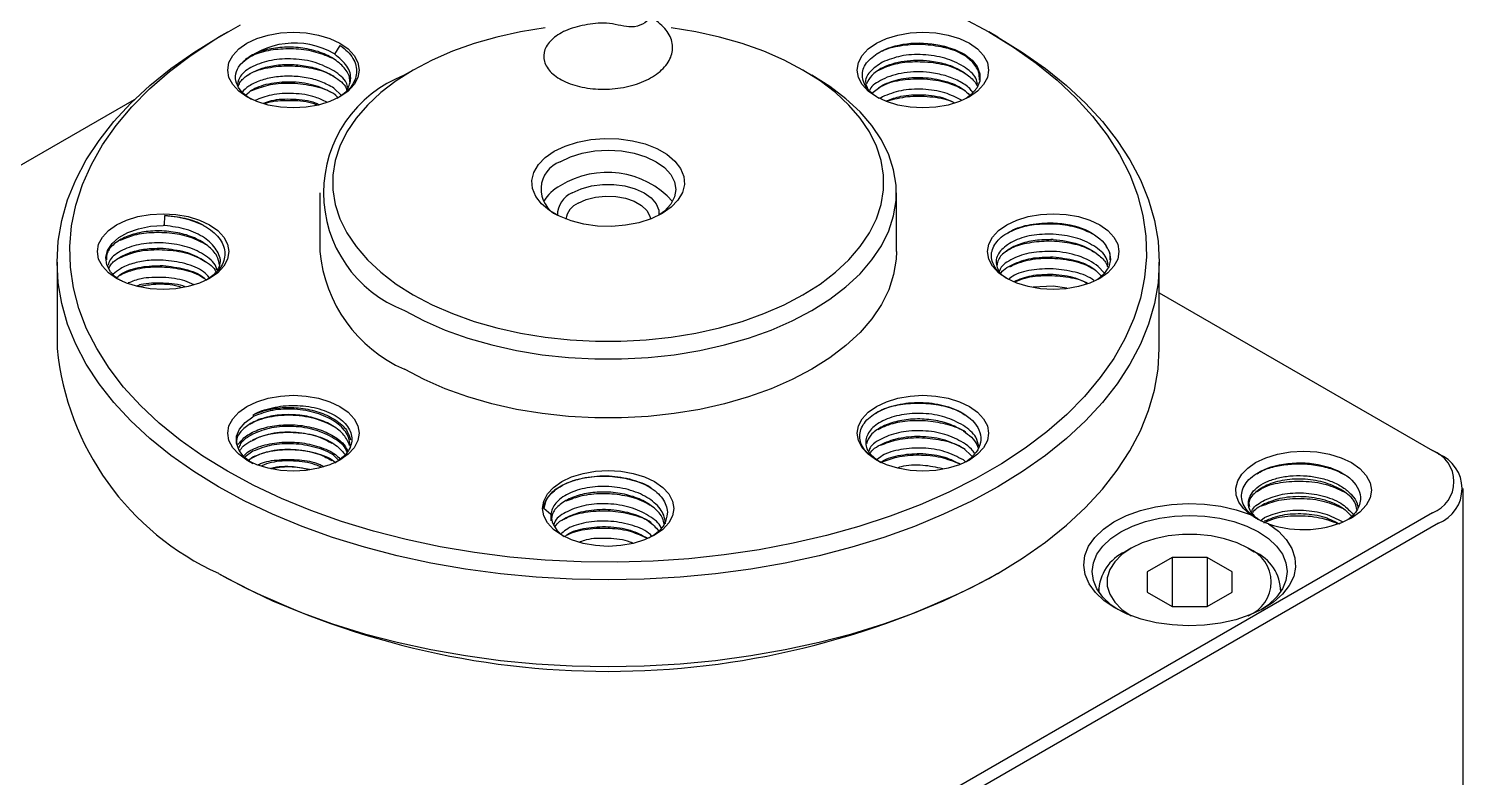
# Model space of a CAD drawing. Header units: inches. Extents: x -25 to 752, y -5 to 292.
# Drawn here: x 320.32 to 354.16, y 232.42 to 250.09 of the extents above; entities that cross this region are included whole.
import ezdxf

# ---------------------------------------------------------------- set-up
doc = ezdxf.new("R2010")
doc.units = ezdxf.units.IN
doc.header["$MEASUREMENT"] = 0

msp = doc.modelspace()

# ---------------------------------------------------------------- linework, layer by layer
at = {"color": 7, "linetype": 'Continuous', "lineweight": 25}
for p, q in [((325.007, 250.007), (324.795, 249.884)), ((343.181, 249.885), (342.969, 250.008)), ((327.545, 249.482), (327.669, 249.688)), ((329.392, 249.109), (329.18, 248.987)), ((338.585, 249.11), (338.797, 248.987)), ((340.21, 248.563), (340.459, 248.756)), ((287.956, 228.29), (322.815, 248.414)), ((327.699, 248.511), (327.519, 248.682)), ((327.519, 248.552), (327.619, 248.457)), ((340.459, 248.478), (340.402, 248.434)), ((327.189, 246.211), (327.189, 244.823)), ((340.789, 244.823), (340.789, 246.211)), ((323.526, 245.439), (323.531, 245.676)), ((320.989, 244.578), (320.989, 242.537)), ((345.689, 244.322), (345.549, 244.474)), ((346.989, 242.537), (346.989, 244.578)), ((344.489, 244.012), (344.013, 243.981)), ((344.809, 243.96), (344.489, 244.012)), ((346.989, 243.849), (353.435, 240.128)), ((325.637, 240.94), (325.617, 240.975)), ((325.552, 240.764), (325.551, 240.763)), ((325.61, 240.11), (325.425, 239.983)), ((325.494, 239.89), (325.61, 239.98)), ((342.368, 240.184), (342.566, 239.996)), ((353.576, 240.047), (353.435, 240.128)), ((325.468, 239.905), (325.61, 239.823)), ((340.325, 239.901), (340.31, 239.91)), ((342.415, 239.861), (342.368, 239.906)), ((335.009, 239.239), (334.939, 239.28)), ((354.162, 232.045), (354.162, 239.23)), ((353.435, 238.659), (311.715, 214.575)), ((332.64, 238.62), (332.47, 238.762)), ((332.639, 238.598), (332.639, 238.47)), ((353.576, 238.414), (311.857, 214.33)), ((349.385, 238.48), (349.475, 238.55)), ((346.328, 237.822), (346.186, 237.74)), ((347.293, 237.603), (346.707, 237.265)), ((348.121, 237.603), (347.293, 237.603)), ((347.293, 237.603), (347.293, 236.449)), ((348.707, 237.265), (348.121, 237.603)), ((348.121, 237.603), (348.121, 236.449)), ((349.086, 237.822), (349.227, 237.74)), ((346.707, 237.265), (346.707, 236.787)), ((348.707, 236.787), (348.707, 237.265)), ((324.797, 237.23), (325.009, 237.108)), ((342.971, 237.109), (343.183, 237.231)), ((345.557, 236.863), (345.557, 236.799)), ((346.707, 236.787), (347.293, 236.449)), ((348.121, 236.449), (348.707, 236.787)), ((349.857, 236.799), (349.857, 236.863)), ((347.293, 236.449), (348.121, 236.449))]:
    msp.add_line(p, q, dxfattribs=at)
at = {"color": 7, "linetype": 'Continuous', "lineweight": 25, "flags": 128}
for points in [[(325.009, 239.639), (324.429, 239.997), (323.892, 240.376), (323.4, 240.776), (322.955, 241.193), (322.56, 241.627), (322.216, 242.074), (321.924, 242.534), (321.686, 243.005), (321.503, 243.483), (321.376, 243.968), (321.305, 244.456), (321.291, 244.946), (321.333, 245.435), (321.432, 245.922), (321.588, 246.404), (321.798, 246.878), (322.063, 247.344), (322.381, 247.798), (322.751, 248.239), (323.172, 248.664), (323.64, 249.073), (324.155, 249.463), (324.714, 249.831), (325.314, 250.178)], [(332.501, 250.109), (331.923, 250.014), (331.364, 249.889), (330.826, 249.735), (330.316, 249.552), (329.837, 249.343), (329.393, 249.11), (328.988, 248.854), (328.627, 248.577), (328.311, 248.282), (328.043, 247.972), (327.826, 247.649), (327.662, 247.316), (327.551, 246.975), (327.496, 246.63), (327.496, 246.283), (327.551, 245.938), (327.662, 245.597), (327.826, 245.264), (328.043, 244.941), (328.311, 244.63), (328.627, 244.336), (328.988, 244.059), (329.393, 243.803)], [(338.585, 249.11), (338.142, 249.343), (337.662, 249.552), (337.152, 249.735), (336.615, 249.889), (336.055, 250.014), (335.477, 250.109)], [(342.349, 250.342), (342.969, 250.008)], [(324.797, 239.272), (324.215, 239.63), (323.676, 240.01), (323.18, 240.409), (322.731, 240.826), (322.33, 241.259), (321.979, 241.706), (321.679, 242.166), (321.432, 242.636), (321.239, 243.114), (321.1, 243.599), (321.017, 244.088), (320.989, 244.578), (321.017, 245.069), (321.1, 245.558), (321.239, 246.042), (321.432, 246.521), (321.679, 246.991), (321.979, 247.45), (322.33, 247.898), (322.731, 248.331), (323.18, 248.748), (323.676, 249.147), (324.215, 249.527), (324.795, 249.884)], [(343.181, 249.885), (343.763, 249.527), (344.303, 249.147), (344.798, 248.748), (345.247, 248.331), (345.648, 247.898), (346, 247.45), (346.299, 246.991), (346.546, 246.521), (346.739, 246.042), (346.878, 245.558), (346.961, 245.069), (346.989, 244.578), (346.961, 244.088), (346.878, 243.599), (346.739, 243.114), (346.546, 242.636), (346.299, 242.166), (346, 241.706), (345.648, 241.259), (345.247, 240.826), (344.798, 240.409), (344.303, 240.01), (343.763, 239.63), (343.181, 239.272), (342.561, 238.936), (341.903, 238.624), (341.212, 238.338), (340.489, 238.079), (339.739, 237.848), (338.964, 237.645), (338.168, 237.472), (337.354, 237.329), (336.525, 237.218), (335.686, 237.138), (334.839, 237.09), (333.989, 237.074), (333.139, 237.09), (332.292, 237.138), (331.453, 237.218), (330.624, 237.329), (329.81, 237.472), (329.014, 237.645), (328.239, 237.848), (327.489, 238.079), (326.767, 238.338), (326.075, 238.624), (325.418, 238.936), (324.797, 239.272)], [(342.969, 250.008), (343.549, 249.65), (344.086, 249.27), (344.578, 248.871), (345.023, 248.454), (345.418, 248.02), (345.763, 247.572), (346.054, 247.112), (346.292, 246.642), (346.475, 246.163), (346.602, 245.679), (346.673, 245.191), (346.687, 244.701), (346.645, 244.211), (346.546, 243.725), (346.391, 243.243), (346.18, 242.768), (345.915, 242.303), (345.597, 241.849), (345.227, 241.408), (344.807, 240.982), (344.338, 240.574), (343.823, 240.184), (343.264, 239.815), (342.664, 239.469), (342.025, 239.146), (341.351, 238.849), (340.643, 238.579), (339.906, 238.336), (339.142, 238.122), (338.355, 237.939), (337.549, 237.786), (336.726, 237.664), (335.892, 237.575), (335.049, 237.517), (334.201, 237.493), (333.353, 237.501), (332.507, 237.542), (331.668, 237.615), (330.839, 237.721), (330.024, 237.858), (329.227, 238.027), (328.451, 238.225), (327.7, 238.454), (326.978, 238.71), (326.286, 238.994), (325.629, 239.304), (325.009, 239.639)], [(325.468, 248.477), (325.276, 248.612), (325.132, 248.767), (325.044, 248.935), (325.014, 249.109), (325.044, 249.284), (325.132, 249.452), (325.276, 249.607), (325.468, 249.742), (325.703, 249.853), (325.971, 249.936), (326.262, 249.987), (326.564, 250.004), (326.867, 249.987), (327.158, 249.936), (327.426, 249.853), (327.66, 249.742)], [(340.318, 249.742), (340.553, 249.853), (340.821, 249.936), (341.111, 249.987), (341.414, 250.004), (341.716, 249.987), (342.007, 249.936), (342.275, 249.853), (342.51, 249.742), (342.702, 249.607), (342.846, 249.452), (342.934, 249.284), (342.964, 249.109), (342.934, 248.935), (342.846, 248.767), (342.702, 248.612), (342.51, 248.477)], [(327.66, 249.742), (327.853, 249.607), (327.996, 249.452), (328.085, 249.284), (328.114, 249.109), (328.085, 248.935), (327.996, 248.767), (327.853, 248.612), (327.66, 248.477), (327.426, 248.365), (327.158, 248.283), (326.867, 248.232), (326.564, 248.215), (326.262, 248.232), (325.971, 248.283), (325.703, 248.365), (325.468, 248.477)], [(342.51, 248.477), (342.275, 248.365), (342.007, 248.283), (341.716, 248.232), (341.414, 248.215), (341.111, 248.232), (340.821, 248.283), (340.553, 248.365), (340.318, 248.477), (340.125, 248.612), (339.982, 248.767), (339.893, 248.935), (339.864, 249.109), (339.893, 249.284), (339.982, 249.452), (340.125, 249.607), (340.318, 249.742)], [(341.906, 249.672), (342.169, 249.592), (342.395, 249.481), (342.574, 249.345), (342.697, 249.189), (342.758, 249.021), (342.753, 248.849), (342.684, 248.683), (342.554, 248.529), (342.434, 248.436)], [(329.393, 243.803), (329.837, 243.57), (330.316, 243.361), (330.826, 243.178), (331.364, 243.024), (331.923, 242.899), (332.501, 242.804), (333.091, 242.74), (333.689, 242.708), (334.289, 242.708), (334.887, 242.74), (335.477, 242.804), (336.055, 242.899), (336.615, 243.024), (337.152, 243.178), (337.662, 243.361), (338.142, 243.57), (338.585, 243.803), (338.99, 244.059), (339.352, 244.336), (339.668, 244.63), (339.935, 244.941), (340.152, 245.264), (340.316, 245.597), (340.427, 245.938), (340.482, 246.283), (340.482, 246.63), (340.427, 246.975), (340.316, 247.316), (340.152, 247.649), (339.935, 247.972), (339.668, 248.282), (339.352, 248.577), (338.99, 248.854), (338.585, 249.11)], [(329.181, 243.436), (329.645, 243.191), (330.146, 242.973), (330.68, 242.782), (331.242, 242.62), (331.828, 242.489), (332.432, 242.39), (333.05, 242.324), (333.675, 242.29), (334.303, 242.29), (334.929, 242.324), (335.546, 242.39), (336.15, 242.489), (336.736, 242.62), (337.298, 242.782), (337.832, 242.973), (338.333, 243.191), (338.797, 243.436), (339.221, 243.704), (339.599, 243.993), (339.93, 244.301), (340.21, 244.626), (340.437, 244.964), (340.608, 245.313), (340.724, 245.669), (340.782, 246.03), (340.782, 246.393), (340.724, 246.754), (340.608, 247.11), (340.437, 247.459), (340.21, 247.797), (339.93, 248.122), (339.599, 248.43), (339.221, 248.719), (338.797, 248.987)], [(332.716, 247.191), (332.972, 247.314), (333.262, 247.407), (333.577, 247.468), (333.906, 247.494), (334.238, 247.486), (334.561, 247.442), (334.865, 247.364), (335.139, 247.256), (335.374, 247.12), (335.562, 246.962), (335.696, 246.787), (335.772, 246.6), (335.787, 246.408), (335.741, 246.218), (335.636, 246.037), (335.474, 245.869), (335.262, 245.722)], [(335.262, 245.722), (335.006, 245.599), (334.716, 245.506), (334.401, 245.445), (334.072, 245.418), (333.74, 245.427), (333.417, 245.471), (333.113, 245.549), (332.839, 245.657), (332.604, 245.793), (332.417, 245.951), (332.282, 246.126), (332.206, 246.313), (332.191, 246.504), (332.237, 246.694), (332.342, 246.876), (332.504, 247.044), (332.716, 247.191)], [(332.858, 246.946), (333.1, 247.061), (333.377, 247.146), (333.677, 247.199), (333.989, 247.217), (334.301, 247.199), (334.601, 247.146), (334.878, 247.061), (335.12, 246.946), (335.319, 246.806), (335.467, 246.647), (335.558, 246.473), (335.589, 246.293), (335.558, 246.113), (335.467, 245.94), (335.319, 245.78), (335.187, 245.681)], [(333.141, 246.211), (333.351, 246.308), (333.593, 246.375), (333.855, 246.41), (334.123, 246.41), (334.385, 246.375), (334.628, 246.308), (334.838, 246.211), (335.005, 246.09), (335.122, 245.95), (335.182, 245.799), (335.187, 245.681)], [(333.282, 245.966), (333.472, 246.052), (333.692, 246.109), (333.929, 246.134), (334.169, 246.126), (334.4, 246.085), (334.606, 246.013), (334.776, 245.914), (334.901, 245.795), (334.973, 245.662), (334.987, 245.592)], [(323.489, 243.929), (323.187, 243.946), (322.896, 243.997), (322.628, 244.079), (322.393, 244.191), (322.2, 244.326), (322.057, 244.481), (321.969, 244.649), (321.939, 244.823), (321.969, 244.998), (322.057, 245.166), (322.2, 245.32), (322.393, 245.456), (322.628, 245.567), (322.896, 245.65), (323.187, 245.701), (323.489, 245.718)], [(323.489, 245.718), (323.791, 245.701), (324.082, 245.65), (324.35, 245.567), (324.585, 245.456), (324.778, 245.32), (324.921, 245.166), (325.009, 244.998), (325.039, 244.823), (325.009, 244.649), (324.921, 244.481), (324.778, 244.326), (324.585, 244.191), (324.35, 244.079), (324.082, 243.997), (323.791, 243.946), (323.489, 243.929)], [(344.489, 243.929), (344.187, 243.946), (343.896, 243.997), (343.628, 244.079), (343.393, 244.191), (343.2, 244.326), (343.057, 244.481), (342.969, 244.649), (342.939, 244.823), (342.969, 244.998), (343.057, 245.166), (343.2, 245.32), (343.393, 245.456), (343.628, 245.567), (343.896, 245.65), (344.187, 245.701), (344.489, 245.718)], [(344.489, 245.718), (344.791, 245.701), (345.082, 245.65), (345.35, 245.567), (345.585, 245.456), (345.778, 245.32), (345.921, 245.166), (346.009, 244.998), (346.039, 244.823), (346.009, 244.649), (345.921, 244.481), (345.778, 244.326), (345.585, 244.191), (345.35, 244.079), (345.082, 243.997), (344.791, 243.946), (344.489, 243.929)], [(322.252, 244.348), (322.164, 244.511), (322.14, 244.682), (322.181, 244.852), (322.285, 245.012), (322.447, 245.156), (322.66, 245.275), (322.913, 245.365), (323.194, 245.421), (323.489, 245.439)], [(340.789, 244.823), (340.782, 244.642), (340.724, 244.281), (340.608, 243.925), (340.437, 243.576), (340.21, 243.238), (339.93, 242.913), (339.599, 242.605), (339.221, 242.315), (338.797, 242.048), (338.333, 241.803), (337.832, 241.585), (337.298, 241.394), (336.736, 241.232), (336.15, 241.101), (335.546, 241.002), (334.929, 240.935), (334.303, 240.902), (333.675, 240.902), (333.05, 240.935), (332.432, 241.002), (331.828, 241.101), (331.242, 241.232), (330.68, 241.394), (330.146, 241.585), (329.645, 241.803), (329.181, 242.048)], [(345.726, 244.972), (345.814, 244.809), (345.839, 244.638), (345.798, 244.468), (345.693, 244.308), (345.531, 244.164), (345.51, 244.15)], [(324.797, 237.23), (325.418, 236.895), (326.075, 236.583), (326.767, 236.297), (327.489, 236.038), (328.239, 235.806), (329.014, 235.604), (329.81, 235.431), (330.624, 235.288), (331.453, 235.176), (332.292, 235.096), (333.139, 235.048), (333.989, 235.032), (334.839, 235.048), (335.686, 235.096), (336.525, 235.176), (337.354, 235.288), (338.168, 235.431), (338.964, 235.604), (339.739, 235.806), (340.489, 236.038), (341.212, 236.297), (341.903, 236.583), (342.561, 236.895), (343.181, 237.23), (343.763, 237.589), (344.303, 237.968), (344.798, 238.368), (345.247, 238.785), (345.648, 239.218), (346, 239.665), (346.299, 240.125), (346.546, 240.595), (346.739, 241.073), (346.878, 241.557), (346.961, 242.046), (346.989, 242.537)], [(325.468, 241.17), (325.703, 241.281), (325.971, 241.364), (326.262, 241.415), (326.564, 241.432), (326.867, 241.415), (327.158, 241.364), (327.426, 241.281), (327.66, 241.17), (327.853, 241.034), (327.996, 240.88), (328.085, 240.712), (328.114, 240.537), (328.085, 240.363), (327.996, 240.195), (327.853, 240.04), (327.66, 239.904)], [(340.318, 239.904), (340.125, 240.04), (339.982, 240.195), (339.893, 240.363), (339.864, 240.537), (339.893, 240.712), (339.982, 240.88), (340.125, 241.034), (340.318, 241.17), (340.553, 241.281), (340.821, 241.364), (341.111, 241.415), (341.414, 241.432), (341.716, 241.415), (342.007, 241.364), (342.275, 241.281), (342.51, 241.17)], [(327.66, 239.904), (327.426, 239.793), (327.158, 239.71), (326.867, 239.66), (326.564, 239.642), (326.262, 239.66), (325.971, 239.71), (325.703, 239.793), (325.468, 239.904), (325.276, 240.04), (325.132, 240.195), (325.044, 240.363), (325.014, 240.537), (325.044, 240.712), (325.132, 240.88), (325.276, 241.034), (325.468, 241.17)], [(342.51, 241.17), (342.702, 241.034), (342.846, 240.88), (342.934, 240.712), (342.964, 240.537), (342.934, 240.363), (342.846, 240.195), (342.702, 240.04), (342.51, 239.904), (342.275, 239.793), (342.007, 239.71), (341.716, 239.66), (341.414, 239.642), (341.111, 239.66), (340.821, 239.71), (340.553, 239.793), (340.318, 239.904)], [(325.527, 239.875), (325.404, 239.975), (325.281, 240.131), (325.221, 240.299), (325.225, 240.471), (325.294, 240.637), (325.424, 240.791), (325.61, 240.925)], [(342.671, 240.09), (342.533, 239.938), (342.425, 239.857)], [(349.263, 239.843), (349.505, 239.958), (349.782, 240.043), (350.082, 240.095), (350.394, 240.113), (350.706, 240.095), (351.006, 240.043), (351.283, 239.958), (351.525, 239.843), (351.724, 239.703), (351.872, 239.543), (351.963, 239.37), (351.994, 239.19), (351.963, 239.009), (351.872, 238.836), (351.724, 238.676), (351.525, 238.536)], [(332.439, 238.762), (332.469, 238.936), (332.557, 239.104), (332.7, 239.259), (332.893, 239.395), (333.128, 239.506), (333.396, 239.588), (333.687, 239.639), (333.989, 239.657), (334.291, 239.639), (334.582, 239.588), (334.85, 239.506), (335.085, 239.395), (335.278, 239.259), (335.421, 239.104), (335.509, 238.936), (335.539, 238.762)], [(349.137, 238.618), (348.979, 238.758), (348.867, 238.913), (348.806, 239.077), (348.797, 239.244), (348.84, 239.41), (348.934, 239.568), (349.077, 239.714), (349.263, 239.843)], [(335.539, 238.762), (335.509, 238.587), (335.421, 238.419), (335.278, 238.265), (335.085, 238.129), (334.85, 238.018), (334.582, 237.935), (334.291, 237.884), (333.989, 237.867), (333.687, 237.884), (333.396, 237.935), (333.128, 238.018), (332.893, 238.129), (332.7, 238.265), (332.557, 238.419), (332.469, 238.587), (332.439, 238.762)], [(345.939, 236.414), (345.686, 236.585), (345.482, 236.776), (345.332, 236.984), (345.239, 237.203), (345.207, 237.427), (345.235, 237.651), (345.324, 237.87), (345.47, 238.079), (345.671, 238.272), (345.921, 238.444), (346.215, 238.592), (346.545, 238.712), (346.903, 238.801), (347.281, 238.856), (347.669, 238.877), (348.058, 238.863), (348.438, 238.814), (348.801, 238.732), (349.137, 238.618)], [(346.013, 236.373), (345.846, 236.49), (345.658, 236.668), (345.52, 236.861), (345.435, 237.063), (345.407, 237.271), (345.435, 237.479), (345.52, 237.681), (345.658, 237.874), (345.846, 238.051), (346.081, 238.21), (346.355, 238.345), (346.663, 238.454), (346.996, 238.534), (347.347, 238.582), (347.707, 238.599), (348.067, 238.582), (348.418, 238.534), (348.751, 238.454), (349.059, 238.345), (349.333, 238.21)], [(349.566, 238.399), (349.801, 238.223), (349.986, 238.027), (350.117, 237.818), (350.191, 237.599), (350.205, 237.377), (350.16, 237.156), (350.057, 236.941), (349.897, 236.738), (349.686, 236.552), (349.427, 236.387), (349.128, 236.247), (348.794, 236.135), (348.435, 236.054), (348.059, 236.005), (347.674, 235.991), (347.29, 236.011), (346.916, 236.065), (346.56, 236.152), (346.232, 236.269), (345.939, 236.414)], [(349.086, 237.822), (348.825, 237.948), (348.531, 238.046), (348.212, 238.113), (347.877, 238.147), (347.537, 238.147), (347.202, 238.113), (346.883, 238.046), (346.588, 237.948), (346.328, 237.822), (346.11, 237.672), (345.94, 237.502), (345.823, 237.317), (345.764, 237.124), (345.764, 236.928), (345.823, 236.735), (345.94, 236.55), (346.11, 236.38), (346.328, 236.23)], [(349.333, 238.21), (349.568, 238.051), (349.756, 237.874), (349.894, 237.681), (349.979, 237.479), (350.007, 237.271), (349.979, 237.063), (349.894, 236.861), (349.756, 236.668), (349.568, 236.49), (349.401, 236.373)]]:
    msp.add_lwpolyline(points, dxfattribs=at)
at = {"color": 7, "linetype": 'Continuous', "lineweight": 25}
for centre, radius, start, end in [((326.591, 247.888), 1.857, 60.0291, 133.7356), ((326.896, 248.418), 1.247, 58.6192, 60.0075), ((330.249, 246.211), 2.974, 111.0596, 248.9565), ((333.095, 246.299), 0.689, 110.1397, 243.8389), ((333.318, 245.495), 0.993, 117.6245, 148.9305), ((333.965, 244.607), 2.086, 42.1807, 122.0522), ((333.367, 245.682), 0.576, 113.1385, 180.1257), ((333.481, 245.511), 0.497, 113.64, 170.6485), ((323.489, 243.101), 2.338, 89.0872, 90), ((330.545, 245.128), 3.369, 185.1963, 246.1239), ((327.495, 243.186), 6.538, 185.6948, 245.6253), ((326.259, 239.8), 1.299, 118.6421, 119.9927), ((353.156, 239.394), 0.786, 290.7834, 69.2166), ((353.257, 239.23), 0.876, 291.3126, 68.6874), ((333.089, 238.598), 0.45, 177.262, 179.9996), ((333.298, 238.664), 0.662, 185.6719, 238.521), ((350.384, 240.77), 2.508, 250.9467, 297.0614), ((346.618, 236.774), 1.058, 114.07, 178.9124), ((348.776, 237.026), 0.854, 291.4479, 68.7036), ((348.83, 236.797), 1.024, 359.8581, 67.1724), ((333.989, 254.422), 19.505, 242.5867, 297.4187)]:
    msp.add_arc(centre, radius, start, end, dxfattribs=at)
for points, knots in [([(335.003, 250.344), (334.872, 250.234), (334.646, 250.044), (334.014, 250.246), (333.492, 250.194), (333.016, 250.076), (332.665, 249.862), (332.466, 249.596), (332.458, 249.308), (332.627, 249.036), (332.967, 248.817), (333.425, 248.676), (333.953, 248.64), (334.486, 248.708), (334.957, 248.881), (335.314, 249.136), (335.508, 249.448), (335.524, 249.782), (335.35, 250.099), (335.015, 250.365), (334.556, 250.549), (334.026, 250.634), (333.502, 250.606), (333.124, 250.525), (332.983, 250.436), (332.955, 250.418)], [0, 0, 0, 0, 0.060386, 0.104571, 0.148814, 0.193007, 0.237241, 0.281445, 0.325669, 0.369883, 0.414097, 0.458322, 0.502525, 0.546759, 0.590953, 0.635195, 0.67938, 0.723629, 0.767807, 0.81206, 0.856234, 0.90049, 0.944662, 0.988918, 1, 1, 1, 1]), ([(340.427, 249.554), (340.623, 249.654), (340.872, 249.72), (341.394, 249.762), (341.666, 249.737), (341.906, 249.672)], [0, 0, 0, 0, 0.5, 0.5, 1, 1, 1, 1]), ([(327.894, 248.823), (327.894, 248.862), (327.893, 248.991), (327.747, 249.199), (327.476, 249.415), (327.104, 249.571), (326.679, 249.653), (326.242, 249.654), (325.84, 249.577), (325.503, 249.433), (325.372, 249.298), (325.307, 249.23)], [0, 0, 0, 0, 0.051248, 0.169842, 0.288436, 0.40703, 0.525624, 0.644218, 0.762812, 0.881406, 1, 1, 1, 1]), ([(327.469, 249.392), (327.333, 249.447), (327.057, 249.56), (326.565, 249.621), (326.081, 249.597), (325.684, 249.505), (325.51, 249.401), (325.443, 249.361)], [0, 0, 0, 0, 0.212705, 0.430002, 0.647263, 0.864523, 1, 1, 1, 1]), ([(327.82, 248.611), (327.862, 248.699), (327.954, 248.894), (327.86, 249.213), (327.65, 249.392), (327.545, 249.482)], [0, 0, 0, 0, 0.295922, 0.647961, 1, 1, 1, 1]), ([(327.669, 249.688), (327.73, 249.642), (327.853, 249.549), (327.976, 249.387), (328.048, 249.217), (328.063, 249.042), (328.021, 248.87), (327.924, 248.706), (327.784, 248.559), (327.656, 248.479), (327.595, 248.44)], [0, 0, 0, 0, 0.128398, 0.256141, 0.38323, 0.509663, 0.635442, 0.760566, 0.885034, 1, 1, 1, 1]), ([(340.383, 248.44), (340.378, 248.443), (340.303, 248.479), (340.193, 248.57), (340.025, 248.754), (339.952, 249.014), (340.071, 249.322), (340.308, 249.477), (340.427, 249.554)], [0, 0, 0, 0, 0.00889, 0.135575, 0.261587, 0.510406, 0.756544, 1, 1, 1, 1]), ([(342.353, 249.469), (342.329, 249.484), (342.192, 249.573), (341.843, 249.665), (341.357, 249.729), (340.876, 249.687), (340.525, 249.605), (340.388, 249.519), (340.355, 249.499)], [0, 0, 0, 0, 0.045531, 0.266695, 0.487969, 0.709098, 0.930401, 1, 1, 1, 1]), ([(342.704, 248.778), (342.693, 248.824), (342.657, 248.98), (342.386, 249.206), (341.945, 249.407), (341.415, 249.491), (340.877, 249.461), (340.598, 249.35), (340.459, 249.295)], [0, 0, 0, 0, 0.077891, 0.262313, 0.446735, 0.631156, 0.815578, 1, 1, 1, 1]), ([(342.75, 248.868), (342.748, 248.935), (342.744, 249.092), (342.576, 249.323), (342.295, 249.538), (342.035, 249.627), (341.906, 249.672)], [0, 0, 0, 0, 0.197861, 0.465241, 0.73262, 1, 1, 1, 1]), ([(325.577, 248.414), (325.392, 248.521), (325.267, 248.658), (325.174, 248.947), (325.205, 249.098), (325.307, 249.23)], [0, 0, 0, 0, 0.5, 0.5, 1, 1, 1, 1]), ([(327.519, 249.091), (327.38, 249.163), (327.101, 249.308), (326.563, 249.389), (326.034, 249.355), (325.589, 249.207), (325.297, 248.996), (325.259, 248.835), (325.242, 248.767)], [0, 0, 0, 0, 0.174547, 0.349094, 0.523641, 0.698188, 0.872735, 1, 1, 1, 1]), ([(325.265, 248.729), (325.28, 248.766), (325.322, 248.868), (325.501, 249.012), (325.776, 249.145), (326.116, 249.228), (326.491, 249.252), (326.87, 249.214), (327.23, 249.12), (327.423, 249.013), (327.519, 248.96)], [0, 0, 0, 0, 0.074944, 0.207095, 0.339245, 0.471396, 0.603547, 0.735698, 0.867849, 1, 1, 1, 1]), ([(327.558, 248.926), (327.53, 248.946), (327.384, 249.049), (327.003, 249.158), (326.473, 249.221), (325.958, 249.167), (325.613, 249.076), (325.498, 248.992), (325.487, 248.984)], [0, 0, 0, 0, 0.054959, 0.284797, 0.514584, 0.744472, 0.974209, 1, 1, 1, 1]), ([(327.849, 248.694), (327.84, 248.734), (327.805, 248.884), (327.64, 249.004), (327.519, 249.091)], [0, 0, 0, 0, 0.268258, 1, 1, 1, 1]), ([(340.459, 249.295), (340.351, 249.224), (340.136, 249.082), (340.029, 248.846), (340.09, 248.714), (340.11, 248.672)], [0, 0, 0, 0, 0.4044933, 0.8089865, 1, 1, 1, 1]), ([(340.459, 249.164), (340.365, 249.107), (340.181, 248.996), (340.117, 248.85), (340.085, 248.78)], [0, 0, 0, 0, 0.514949, 1, 1, 1, 1]), ([(341.591, 249.287), (341.428, 249.296), (341.102, 249.314), (340.667, 249.24), (340.457, 249.14), (340.366, 249.097)], [0, 0, 0, 0, 0.363185, 0.725882, 1, 1, 1, 1]), ([(340.459, 249.164), (340.603, 249.237), (340.779, 249.291), (341.163, 249.349), (341.37, 249.352), (341.572, 249.329)], [0, 0, 0, 0, 0.5, 0.5, 1, 1, 1, 1]), ([(341.572, 249.329), (341.695, 249.308), (341.943, 249.267), (342.272, 249.133), (342.524, 248.954), (342.665, 248.814), (342.689, 248.737), (342.689, 248.736)], [0, 0, 0, 0, 0.2496978, 0.4993955, 0.7490933, 0.998791, 1, 1, 1, 1]), ([(342.414, 249.023), (342.313, 249.08), (342.077, 249.212), (341.768, 249.26), (341.591, 249.287)], [0, 0, 0, 0, 0.429811, 1, 1, 1, 1]), ([(327.519, 248.682), (327.423, 248.736), (327.23, 248.842), (326.87, 248.937), (326.491, 248.974), (326.115, 248.95), (325.778, 248.867), (325.509, 248.744), (325.401, 248.638), (325.353, 248.589)], [0, 0, 0, 0, 0.146478, 0.292955, 0.439433, 0.585911, 0.732389, 0.878866, 1, 1, 1, 1]), ([(325.44, 248.522), (325.491, 248.568), (325.632, 248.694), (326.04, 248.815), (326.561, 248.851), (327.102, 248.769), (327.38, 248.624), (327.519, 248.552)], [0, 0, 0, 0, 0.127055, 0.345292, 0.563528, 0.781764, 1, 1, 1, 1]), ([(327.562, 248.515), (327.531, 248.537), (327.383, 248.642), (326.995, 248.75), (326.471, 248.811), (325.953, 248.766), (325.683, 248.661), (325.555, 248.611)], [0, 0, 0, 0, 0.062928, 0.302128, 0.541736, 0.780912, 1, 1, 1, 1]), ([(327.519, 248.96), (327.644, 248.874), (327.788, 248.774), (327.823, 248.648), (327.828, 248.631)], [0, 0, 0, 0, 0.865575, 1, 1, 1, 1]), ([(340.459, 248.887), (340.334, 248.818), (340.191, 248.739), (340.157, 248.635), (340.153, 248.623)], [0, 0, 0, 0, 0.882432, 1, 1, 1, 1]), ([(342.417, 248.614), (342.313, 248.671), (342.073, 248.801), (341.585, 248.897), (341.055, 248.9), (340.62, 248.822), (340.431, 248.719), (340.364, 248.682)], [0, 0, 0, 0, 0.17796, 0.409715, 0.641026, 0.872772, 1, 1, 1, 1]), ([(341.572, 249.051), (341.37, 249.074), (341.163, 249.071), (340.779, 249.014), (340.603, 248.96), (340.459, 248.887)], [0, 0, 0, 0, 0.5, 0.5, 1, 1, 1, 1]), ([(340.459, 248.756), (340.598, 248.811), (340.877, 248.922), (341.417, 248.953), (341.938, 248.865), (342.334, 248.708), (342.468, 248.565), (342.512, 248.517)], [0, 0, 0, 0, 0.2227, 0.4454, 0.6681, 0.8908, 1, 1, 1, 1]), ([(342.589, 248.583), (342.567, 248.613), (342.491, 248.715), (342.267, 248.854), (341.944, 248.99), (341.696, 249.031), (341.572, 249.051)], [0, 0, 0, 0, 0.122026, 0.414684, 0.707342, 1, 1, 1, 1]), ([(327.35, 248.349), (327.264, 248.393), (327.036, 248.507), (326.563, 248.57), (326.046, 248.545), (325.78, 248.441), (325.655, 248.391)], [0, 0, 0, 0, 0.17495, 0.459755, 0.744559, 1, 1, 1, 1]), ([(325.864, 248.329), (325.924, 248.351), (326.126, 248.426), (326.563, 248.434), (326.97, 248.393), (327.144, 248.311), (327.175, 248.296)], [0, 0, 0, 0, 0.159069, 0.53882, 0.91857, 1, 1, 1, 1]), ([(342.325, 248.395), (342.199, 248.46), (341.933, 248.597), (341.413, 248.673), (340.878, 248.645), (340.599, 248.534), (340.459, 248.478)], [0, 0, 0, 0, 0.231036, 0.487357, 0.743679, 1, 1, 1, 1]), ([(340.559, 248.38), (340.667, 248.423), (340.916, 248.519), (341.413, 248.54), (341.87, 248.482), (342.085, 248.375), (342.158, 248.339)], [0, 0, 0, 0, 0.234593, 0.538286, 0.84198, 1, 1, 1, 1]), ([(342.147, 248.335), (342.127, 248.345), (341.966, 248.424), (341.578, 248.485), (341.043, 248.497), (340.729, 248.416), (340.572, 248.376)], [0, 0, 0, 0, 0.0466937, 0.3648721, 0.6833399, 1, 1, 1, 1]), ([(327.117, 248.287), (327.074, 248.302), (326.876, 248.372), (326.463, 248.393), (326.079, 248.38), (325.918, 248.324), (325.901, 248.318)], [0, 0, 0, 0, 0.114275, 0.533042, 0.952479, 1, 1, 1, 1]), ([(324.783, 244.381), (324.807, 244.436), (324.877, 244.598), (324.771, 244.878), (324.49, 245.161), (324.049, 245.371), (323.701, 245.416), (323.526, 245.439)], [0, 0, 0, 0, 0.115505, 0.336629, 0.557753, 0.778876, 1, 1, 1, 1]), ([(324.487, 245.407), (324.47, 245.42), (324.346, 245.51), (324.013, 245.618), (323.692, 245.657), (323.531, 245.676)], [0, 0, 0, 0, 0.075059, 0.537218, 1, 1, 1, 1]), ([(323.531, 245.676), (323.629, 245.668), (323.824, 245.651), (324.102, 245.585), (324.354, 245.492), (324.57, 245.373), (324.744, 245.232), (324.869, 245.075), (324.94, 244.908), (324.956, 244.737), (324.916, 244.568), (324.799, 244.355), (324.617, 244.226), (324.497, 244.141)], [0, 0, 0, 0, 0.086056, 0.171672, 0.25685, 0.341589, 0.425889, 0.50975, 0.593172, 0.676155, 0.758699, 0.840804, 1, 1, 1, 1]), ([(343.437, 244.167), (343.43, 244.171), (343.35, 244.209), (343.237, 244.304), (343.109, 244.446), (343.038, 244.601), (343.022, 244.76), (343.061, 244.916), (343.184, 245.113), (343.461, 245.323), (343.939, 245.489), (344.306, 245.499), (344.489, 245.504)], [0, 0, 0, 0, 0.009005, 0.094221, 0.178994, 0.263322, 0.347207, 0.430648, 0.513646, 0.67753, 0.839648, 1, 1, 1, 1]), ([(345.442, 245.227), (345.338, 245.277), (345.103, 245.392), (344.648, 245.477), (344.159, 245.481), (343.724, 245.409), (343.516, 245.307), (343.426, 245.263)], [0, 0, 0, 0, 0.175333, 0.394719, 0.613902, 0.833312, 1, 1, 1, 1]), ([(344.489, 245.504), (344.759, 245.493), (345.023, 245.436), (345.458, 245.248), (345.629, 245.118), (345.726, 244.972)], [0, 0, 0, 0, 0.5, 0.5, 1, 1, 1, 1]), ([(324.824, 244.503), (324.808, 244.576), (324.774, 244.74), (324.562, 244.966), (324.242, 245.157), (323.841, 245.281), (323.405, 245.326), (322.978, 245.292), (322.602, 245.182), (322.32, 245.011), (322.157, 244.818), (322.154, 244.687), (322.153, 244.633)], [0, 0, 0, 0, 0.085935, 0.190835, 0.295735, 0.400635, 0.505534, 0.610434, 0.715334, 0.820234, 0.925134, 1, 1, 1, 1]), ([(323.489, 245.033), (323.312, 245.03), (322.957, 245.023), (322.517, 244.868), (322.243, 244.681), (322.206, 244.545), (322.194, 244.503)], [0, 0, 0, 0, 0.2889351, 0.5778701, 0.8668052, 1, 1, 1, 1]), ([(324.488, 244.994), (324.403, 245.042), (324.195, 245.158), (323.766, 245.258), (323.276, 245.284), (322.816, 245.229), (322.581, 245.131), (322.473, 245.085)], [0, 0, 0, 0, 0.152298, 0.371985, 0.591816, 0.811539, 1, 1, 1, 1]), ([(324.768, 244.376), (324.759, 244.41), (324.723, 244.552), (324.459, 244.765), (324.021, 244.973), (323.667, 245.013), (323.489, 245.033)], [0, 0, 0, 0, 0.092366, 0.394911, 0.697455, 1, 1, 1, 1]), ([(344.489, 245.237), (344.314, 245.234), (343.964, 245.228), (343.516, 245.076), (343.219, 244.848), (343.098, 244.578), (343.183, 244.408), (343.223, 244.328)], [0, 0, 0, 0, 0.204444, 0.408888, 0.613331, 0.817775, 1, 1, 1, 1]), ([(344.489, 245.106), (344.345, 245.106), (344.057, 245.104), (343.667, 245.003), (343.367, 244.844), (343.188, 244.666), (343.17, 244.546), (343.163, 244.501)], [0, 0, 0, 0, 0.218182, 0.436363, 0.654545, 0.872727, 1, 1, 1, 1]), ([(345.448, 244.811), (345.408, 244.836), (345.251, 244.935), (344.881, 245.031), (344.392, 245.085), (343.913, 245.038), (343.561, 244.947), (343.422, 244.854), (343.385, 244.829)], [0, 0, 0, 0, 0.073968, 0.285583, 0.497541, 0.709203, 0.921153, 1, 1, 1, 1]), ([(345.788, 244.516), (345.776, 244.571), (345.739, 244.736), (345.462, 244.97), (345.021, 245.177), (344.666, 245.217), (344.489, 245.237)], [0, 0, 0, 0, 0.1441849, 0.4294566, 0.7147283, 1, 1, 1, 1]), ([(344.489, 245.106), (344.692, 245.097), (344.895, 245.06), (345.261, 244.938), (345.423, 244.853), (345.549, 244.751)], [0, 0, 0, 0, 0.5, 0.5, 1, 1, 1, 1]), ([(322.217, 244.442), (322.234, 244.474), (322.284, 244.569), (322.474, 244.704), (322.762, 244.828), (323.111, 244.903), (323.363, 244.902), (323.489, 244.902)], [0, 0, 0, 0, 0.110242, 0.332681, 0.555121, 0.77756, 1, 1, 1, 1]), ([(324.492, 244.578), (324.426, 244.62), (324.233, 244.74), (323.797, 244.847), (323.267, 244.878), (322.772, 244.814), (322.531, 244.701), (322.422, 244.65)], [0, 0, 0, 0, 0.120116, 0.349505, 0.578947, 0.808393, 1, 1, 1, 1]), ([(323.489, 244.902), (323.667, 244.882), (324.023, 244.842), (324.453, 244.633), (324.702, 244.452), (324.737, 244.343), (324.737, 244.343)], [0, 0, 0, 0, 0.332654, 0.665308, 0.997962, 1, 1, 1, 1]), ([(344.489, 244.829), (344.312, 244.826), (343.957, 244.819), (343.519, 244.663), (343.258, 244.493), (343.222, 244.376), (343.215, 244.352)], [0, 0, 0, 0, 0.3062611, 0.6125223, 0.9187834, 1, 1, 1, 1]), ([(343.241, 244.292), (343.241, 244.292), (343.276, 244.384), (343.525, 244.531), (343.955, 244.689), (344.311, 244.695), (344.489, 244.698)], [0, 0, 0, 0, 0.002113, 0.334742, 0.667371, 1, 1, 1, 1]), ([(345.549, 244.474), (345.423, 244.575), (345.261, 244.66), (344.895, 244.782), (344.692, 244.819), (344.489, 244.829)], [0, 0, 0, 0, 0.5, 0.5, 1, 1, 1, 1]), ([(344.489, 244.698), (344.664, 244.677), (345.015, 244.636), (345.421, 244.466), (345.562, 244.313), (345.614, 244.257)], [0, 0, 0, 0, 0.387403, 0.774806, 1, 1, 1, 1]), ([(345.549, 244.751), (345.624, 244.685), (345.726, 244.596), (345.762, 244.492), (345.771, 244.464)], [0, 0, 0, 0, 0.738963, 1, 1, 1, 1]), ([(345.825, 244.634), (345.829, 244.66), (345.848, 244.775), (345.78, 244.886), (345.726, 244.972)], [0, 0, 0, 0, 0.22258, 1, 1, 1, 1]), ([(322.532, 244.12), (322.503, 244.134), (322.376, 244.194), (322.306, 244.281), (322.252, 244.348)], [0, 0, 0, 0, 0.2241, 1, 1, 1, 1]), ([(323.489, 244.625), (323.363, 244.625), (323.111, 244.625), (322.765, 244.549), (322.484, 244.437), (322.367, 244.335), (322.315, 244.289)], [0, 0, 0, 0, 0.26259, 0.52518, 0.78777, 1, 1, 1, 1]), ([(322.398, 244.211), (322.44, 244.247), (322.572, 244.363), (322.965, 244.482), (323.314, 244.49), (323.489, 244.494)], [0, 0, 0, 0, 0.189329, 0.594664, 1, 1, 1, 1]), ([(324.478, 244.178), (324.415, 244.217), (324.225, 244.336), (323.79, 244.438), (323.261, 244.471), (322.781, 244.406), (322.552, 244.3), (322.454, 244.254)], [0, 0, 0, 0, 0.118017, 0.353324, 0.58897, 0.824241, 1, 1, 1, 1]), ([(324.581, 244.215), (324.538, 244.26), (324.406, 244.401), (324.014, 244.562), (323.664, 244.604), (323.489, 244.625)], [0, 0, 0, 0, 0.189741, 0.59487, 1, 1, 1, 1]), ([(323.489, 244.494), (323.663, 244.473), (324.011, 244.43), (324.369, 244.293), (324.48, 244.181), (324.497, 244.164)], [0, 0, 0, 0, 0.458223, 0.916446, 1, 1, 1, 1]), ([(344.489, 244.42), (344.315, 244.416), (343.966, 244.408), (343.59, 244.298), (343.468, 244.194), (343.437, 244.167)], [0, 0, 0, 0, 0.4285459, 0.8570917, 1, 1, 1, 1]), ([(345.49, 244.375), (345.424, 244.417), (345.231, 244.537), (344.794, 244.642), (344.263, 244.675), (343.784, 244.611), (343.554, 244.505), (343.455, 244.459)], [0, 0, 0, 0, 0.122747, 0.356942, 0.590716, 0.824891, 1, 1, 1, 1]), ([(345.446, 244.139), (345.445, 244.14), (345.347, 244.233), (345.008, 244.355), (344.662, 244.399), (344.489, 244.42)], [0, 0, 0, 0, 0.003108, 0.501554, 1, 1, 1, 1]), ([(323.489, 244.216), (323.309, 244.216), (323.004, 244.215), (322.766, 244.121), (322.669, 244.083)], [0, 0, 0, 0, 0.590317, 1, 1, 1, 1]), ([(322.857, 244.014), (322.895, 244.028), (323.076, 244.093), (323.307, 244.089), (323.489, 244.086)], [0, 0, 0, 0, 0.209114, 1, 1, 1, 1]), ([(323.918, 243.98), (323.873, 243.993), (323.667, 244.053), (323.3, 244.065), (323.025, 244.014), (322.914, 243.993)], [0, 0, 0, 0, 0.14034, 0.650242, 1, 1, 1, 1]), ([(324.221, 244.036), (324.151, 244.071), (323.94, 244.176), (323.67, 244.2), (323.489, 244.216)], [0, 0, 0, 0, 0.3295558, 1, 1, 1, 1]), ([(323.489, 244.086), (323.674, 244.075), (323.863, 244.065), (324.011, 243.999), (324.013, 243.997)], [0, 0, 0, 0, 0.982663, 1, 1, 1, 1]), ([(343.563, 244.122), (343.693, 244.175), (343.964, 244.284), (344.31, 244.288), (344.489, 244.29)], [0, 0, 0, 0, 0.483379, 1, 1, 1, 1]), ([(345.303, 244.072), (345.295, 244.077), (345.155, 244.157), (344.783, 244.234), (344.261, 244.264), (343.835, 244.215), (343.65, 244.132), (343.598, 244.109)], [0, 0, 0, 0, 0.018981, 0.308263, 0.597682, 0.887033, 1, 1, 1, 1]), ([(344.489, 244.29), (344.669, 244.272), (344.972, 244.243), (345.208, 244.122), (345.304, 244.072)], [0, 0, 0, 0, 0.594602, 1, 1, 1, 1]), ([(327.891, 240.245), (327.853, 240.33), (327.777, 240.504), (327.504, 240.722), (327.143, 240.885), (326.721, 240.974), (326.283, 240.983), (325.875, 240.914), (325.534, 240.774), (325.308, 240.581), (325.205, 240.412), (325.224, 240.316), (325.228, 240.297)], [0, 0, 0, 0, 0.105933, 0.214173, 0.322414, 0.430655, 0.538895, 0.647136, 0.755376, 0.863617, 0.971858, 1, 1, 1, 1]), ([(325.538, 240.749), (325.569, 240.769), (325.663, 240.826), (325.866, 240.895), (326.129, 240.952), (326.414, 240.975), (326.705, 240.961), (326.989, 240.911), (327.258, 240.832), (327.41, 240.754), (327.485, 240.715)], [0, 0, 0, 0, 0.0675407, 0.201078, 0.3345677, 0.4676301, 0.6006924, 0.7341822, 0.8677197, 1, 1, 1, 1]), ([(325.617, 240.975), (325.747, 241.046), (325.901, 241.102), (326.235, 241.176), (326.414, 241.194), (326.772, 241.19), (326.95, 241.168), (327.278, 241.085), (327.428, 241.026), (327.677, 240.878), (327.776, 240.789), (327.91, 240.598), (327.944, 240.495), (327.941, 240.288), (327.905, 240.185), (327.767, 239.995), (327.665, 239.907), (327.539, 239.834)], [0, 0, 0, 0, 0.125, 0.125, 0.25, 0.25, 0.375, 0.375, 0.5, 0.5, 0.625, 0.625, 0.75, 0.75, 0.875, 0.875, 1, 1, 1, 1]), ([(325.617, 240.975), (325.734, 241.021), (325.967, 241.112), (326.405, 241.158), (326.852, 241.127), (327.272, 241.013), (327.614, 240.827), (327.845, 240.609), (327.891, 240.45), (327.911, 240.383)], [0, 0, 0, 0, 0.14838, 0.296763, 0.445145, 0.593527, 0.741909, 0.890291, 1, 1, 1, 1]), ([(327.913, 240.222), (327.894, 240.33), (327.857, 240.547), (327.554, 240.83), (327.117, 241.031), (326.595, 241.121), (326.059, 241.098), (325.778, 240.993), (325.637, 240.94)], [0, 0, 0, 0, 0.164228, 0.331382, 0.498537, 0.665691, 0.832846, 1, 1, 1, 1]), ([(340.31, 239.91), (340.178, 239.99), (340.076, 240.085), (339.945, 240.289), (339.916, 240.398), (339.934, 240.612), (339.981, 240.718), (340.143, 240.91), (340.258, 240.996), (340.536, 241.135), (340.7, 241.189), (341.051, 241.255), (341.238, 241.269), (341.609, 241.253), (341.791, 241.224), (342.125, 241.128), (342.276, 241.062), (342.401, 240.981)], [0, 0, 0, 0, 0.125, 0.125, 0.25, 0.25, 0.375, 0.375, 0.5, 0.5, 0.625, 0.625, 0.75, 0.75, 0.875, 0.875, 1, 1, 1, 1]), ([(342.368, 240.723), (342.23, 240.794), (341.954, 240.938), (341.422, 241.02), (340.898, 240.989), (340.448, 240.846), (340.143, 240.616), (340.032, 240.341), (340.112, 240.064), (340.314, 239.923), (340.412, 239.856)], [0, 0, 0, 0, 0.126214, 0.252428, 0.378642, 0.504856, 0.631071, 0.757285, 0.883499, 1, 1, 1, 1]), ([(342.406, 240.964), (342.35, 240.999), (342.177, 241.107), (341.788, 241.209), (341.297, 241.258), (340.82, 241.208), (340.471, 241.114), (340.335, 241.022), (340.299, 240.997)], [0, 0, 0, 0, 0.098915, 0.305409, 0.511665, 0.718175, 0.924419, 1, 1, 1, 1]), ([(342.401, 240.981), (342.586, 240.862), (342.711, 240.712), (342.804, 240.398), (342.773, 240.235), (342.671, 240.09)], [0, 0, 0, 0, 0.5, 0.5, 1, 1, 1, 1]), ([(325.255, 240.268), (325.314, 240.34), (325.432, 240.483), (325.761, 240.641), (326.163, 240.734), (326.608, 240.746), (327.049, 240.676), (327.437, 240.527), (327.722, 240.337), (327.811, 240.188), (327.848, 240.125)], [0, 0, 0, 0, 0.129562, 0.259124, 0.388688, 0.51825, 0.647812, 0.777375, 0.906938, 1, 1, 1, 1]), ([(327.829, 240.084), (327.824, 240.102), (327.789, 240.229), (327.532, 240.429), (327.097, 240.63), (326.565, 240.715), (326.028, 240.685), (325.749, 240.574), (325.61, 240.518)], [0, 0, 0, 0, 0.032392, 0.225914, 0.419435, 0.612957, 0.806478, 1, 1, 1, 1]), ([(342.368, 240.592), (342.257, 240.652), (342.034, 240.773), (341.611, 240.866), (341.174, 240.884), (340.76, 240.821), (340.415, 240.688), (340.167, 240.504), (340.108, 240.36), (340.08, 240.29)], [0, 0, 0, 0, 0.144252, 0.288504, 0.432756, 0.577008, 0.72126, 0.865512, 1, 1, 1, 1]), ([(342.427, 240.558), (342.424, 240.56), (342.319, 240.642), (342.008, 240.745), (341.537, 240.84), (341.043, 240.834), (340.626, 240.758), (340.43, 240.658), (340.351, 240.618)], [0, 0, 0, 0, 0.006137, 0.218187, 0.430524, 0.642578, 0.854906, 1, 1, 1, 1]), ([(342.73, 240.226), (342.716, 240.301), (342.68, 240.487), (342.485, 240.634), (342.368, 240.723)], [0, 0, 0, 0, 0.402908, 1, 1, 1, 1]), ([(325.61, 240.518), (325.489, 240.448), (325.324, 240.352), (325.289, 240.224), (325.279, 240.19)], [0, 0, 0, 0, 0.728809, 1, 1, 1, 1]), ([(325.302, 240.121), (325.325, 240.16), (325.379, 240.249), (325.497, 240.318), (325.565, 240.357)], [0, 0, 0, 0, 0.428164, 1, 1, 1, 1]), ([(325.399, 240.005), (325.415, 240.024), (325.497, 240.119), (325.786, 240.241), (326.222, 240.335), (326.713, 240.332), (327.175, 240.229), (327.509, 240.088), (327.625, 239.969), (327.657, 239.936)], [0, 0, 0, 0, 0.043263, 0.221396, 0.399069, 0.576497, 0.754527, 0.932501, 1, 1, 1, 1]), ([(325.548, 240.341), (325.633, 240.388), (325.829, 240.494), (326.258, 240.567), (326.739, 240.559), (327.173, 240.468), (327.384, 240.35), (327.473, 240.301)], [0, 0, 0, 0, 0.171999, 0.393982, 0.616028, 0.837959, 1, 1, 1, 1]), ([(325.61, 240.388), (325.749, 240.443), (326.028, 240.554), (326.567, 240.585), (327.091, 240.498), (327.537, 240.311), (327.701, 240.126), (327.778, 240.04)], [0, 0, 0, 0, 0.204761, 0.409523, 0.614284, 0.819045, 1, 1, 1, 1]), ([(327.624, 239.908), (327.592, 239.942), (327.467, 240.073), (327.087, 240.219), (326.568, 240.307), (326.027, 240.276), (325.749, 240.165), (325.61, 240.11)], [0, 0, 0, 0, 0.082602, 0.311952, 0.541301, 0.770651, 1, 1, 1, 1]), ([(342.368, 240.314), (342.229, 240.387), (341.95, 240.531), (341.413, 240.613), (340.882, 240.579), (340.444, 240.429), (340.182, 240.257), (340.146, 240.14), (340.139, 240.115)], [0, 0, 0, 0, 0.189714, 0.379427, 0.569141, 0.758855, 0.948568, 1, 1, 1, 1]), ([(340.166, 240.058), (340.166, 240.058), (340.201, 240.149), (340.45, 240.298), (340.88, 240.449), (341.413, 240.482), (341.95, 240.401), (342.229, 240.256), (342.368, 240.184)], [0, 0, 0, 0, 0.0003362, 0.2002689, 0.4002017, 0.6001345, 0.8000672, 1, 1, 1, 1]), ([(342.407, 240.15), (342.378, 240.17), (342.232, 240.274), (341.848, 240.381), (341.323, 240.443), (340.805, 240.398), (340.534, 240.294), (340.405, 240.244)], [0, 0, 0, 0, 0.058744, 0.299274, 0.539422, 0.77992, 1, 1, 1, 1]), ([(342.368, 240.592), (342.435, 240.543), (342.567, 240.445), (342.68, 240.305), (342.708, 240.218), (342.716, 240.193)], [0, 0, 0, 0, 0.416551, 0.833102, 1, 1, 1, 1]), ([(342.631, 240.066), (342.609, 240.099), (342.546, 240.19), (342.438, 240.266), (342.368, 240.314)], [0, 0, 0, 0, 0.358971, 1, 1, 1, 1]), ([(325.541, 239.929), (325.626, 239.976), (325.821, 240.082), (326.246, 240.159), (326.728, 240.151), (327.167, 240.063), (327.38, 239.944), (327.472, 239.893)], [0, 0, 0, 0, 0.171177, 0.392126, 0.613382, 0.834372, 1, 1, 1, 1]), ([(325.61, 239.98), (325.749, 240.035), (326.027, 240.145), (326.569, 240.177), (327.084, 240.086), (327.436, 239.961), (327.542, 239.857), (327.552, 239.846)], [0, 0, 0, 0, 0.243086, 0.486172, 0.729258, 0.972344, 1, 1, 1, 1]), ([(342.368, 239.906), (342.229, 239.978), (341.951, 240.123), (341.41, 240.205), (340.89, 240.168), (340.497, 240.055), (340.364, 239.939), (340.322, 239.902)], [0, 0, 0, 0, 0.223831, 0.447663, 0.671494, 0.895325, 1, 1, 1, 1]), ([(340.416, 239.844), (340.43, 239.855), (340.538, 239.944), (340.894, 240.036), (341.409, 240.075), (341.926, 239.998), (342.185, 239.865), (342.304, 239.804)], [0, 0, 0, 0, 0.036937, 0.286907, 0.536876, 0.786846, 1, 1, 1, 1]), ([(342.281, 239.813), (342.138, 239.869), (341.842, 239.985), (341.314, 240.031), (340.808, 239.992), (340.547, 239.889), (340.427, 239.842)], [0, 0, 0, 0, 0.246172, 0.509855, 0.7736, 1, 1, 1, 1]), ([(325.743, 239.797), (325.758, 239.804), (325.886, 239.87), (326.228, 239.923), (326.701, 239.921), (327.078, 239.857), (327.242, 239.774), (327.28, 239.755)], [0, 0, 0, 0, 0.039662, 0.331356, 0.622725, 0.913384, 1, 1, 1, 1]), ([(327.221, 239.732), (327.175, 239.754), (326.987, 239.845), (326.563, 239.892), (326.109, 239.88), (325.893, 239.798), (325.819, 239.77)], [0, 0, 0, 0, 0.112485, 0.464386, 0.816287, 1, 1, 1, 1]), ([(326.014, 239.704), (326.025, 239.707), (326.181, 239.76), (326.527, 239.77), (326.821, 239.711), (326.946, 239.686)], [0, 0, 0, 0, 0.042347, 0.593062, 1, 1, 1, 1]), ([(326.044, 239.695), (326.108, 239.71), (326.315, 239.757), (326.637, 239.754), (326.857, 239.7), (326.927, 239.683)], [0, 0, 0, 0, 0.234707, 0.759316, 1, 1, 1, 1]), ([(341.881, 239.7), (341.728, 239.732), (341.406, 239.798), (341.019, 239.786), (340.853, 239.729), (340.831, 239.722)], [0, 0, 0, 0, 0.440444, 0.927018, 1, 1, 1, 1]), ([(349.342, 238.497), (349.305, 238.517), (349.195, 238.577), (349.065, 238.702), (348.959, 238.864), (348.919, 239.035), (348.943, 239.206), (349.031, 239.368), (349.174, 239.518), (349.312, 239.598), (349.38, 239.638)], [0, 0, 0, 0, 0.06684, 0.202426, 0.337254, 0.471321, 0.60463, 0.737179, 0.868969, 1, 1, 1, 1]), ([(349.297, 239.582), (349.341, 239.609), (349.467, 239.684), (349.747, 239.766), (350.107, 239.819), (350.489, 239.818), (350.862, 239.758), (351.17, 239.667), (351.321, 239.579), (351.379, 239.545)], [0, 0, 0, 0, 0.085909, 0.248626, 0.411344, 0.574071, 0.736778, 0.899515, 1, 1, 1, 1]), ([(349.38, 239.638), (349.586, 239.744), (349.847, 239.812), (350.395, 239.853), (350.68, 239.825), (351.177, 239.682), (351.389, 239.568), (351.672, 239.292), (351.743, 239.13), (351.733, 238.972)], [0, 0, 0, 0, 0.25, 0.25, 0.5, 0.5, 0.75, 0.75, 1, 1, 1, 1]), ([(332.47, 238.762), (332.48, 238.871), (332.53, 238.979), (332.697, 239.174), (332.815, 239.261), (333.101, 239.403), (333.269, 239.457), (333.629, 239.524), (333.82, 239.537), (334.198, 239.52), (334.385, 239.489), (334.725, 239.391), (334.879, 239.322), (335.131, 239.158), (335.23, 239.061), (335.36, 238.855), (335.39, 238.745), (335.385, 238.636)], [0, 0, 0, 0, 0.125, 0.125, 0.25, 0.25, 0.375, 0.375, 0.5, 0.5, 0.625, 0.625, 0.75, 0.75, 0.875, 0.875, 1, 1, 1, 1]), ([(334.98, 239.256), (334.98, 239.256), (334.875, 239.335), (334.566, 239.434), (334.094, 239.525), (333.597, 239.517), (333.144, 239.423), (332.78, 239.251), (332.529, 239.022), (332.49, 238.849), (332.47, 238.762)], [0, 0, 0, 0, 0.000071, 0.143004, 0.285752, 0.428691, 0.571437, 0.714381, 0.857094, 1, 1, 1, 1]), ([(335.339, 238.396), (335.339, 238.506), (335.305, 238.615), (335.172, 238.819), (335.073, 238.914), (334.827, 239.074), (334.68, 239.141), (334.357, 239.237), (334.183, 239.267), (333.833, 239.286), (333.657, 239.276), (333.331, 239.219), (333.181, 239.172), (332.928, 239.049), (332.826, 238.973), (332.684, 238.805), (332.644, 238.713), (332.64, 238.62)], [0, 0, 0, 0, 0.125, 0.125, 0.25, 0.25, 0.375, 0.375, 0.5, 0.5, 0.625, 0.625, 0.75, 0.75, 0.875, 0.875, 1, 1, 1, 1]), ([(349.311, 238.517), (349.267, 238.553), (349.165, 238.638), (349.093, 238.794), (349.089, 238.968), (349.169, 239.137), (349.327, 239.289), (349.552, 239.412), (349.831, 239.499), (350.146, 239.542), (350.476, 239.537), (350.801, 239.485), (351.1, 239.387), (351.355, 239.249), (351.545, 239.077), (351.657, 238.915), (351.67, 238.811), (351.675, 238.775)], [0, 0, 0, 0, 0.0526107, 0.122685, 0.1927592, 0.2628335, 0.3329078, 0.4029821, 0.4730563, 0.5431306, 0.6132049, 0.6832792, 0.7533534, 0.8234277, 0.893502, 0.9635763, 1, 1, 1, 1]), ([(351.653, 238.735), (351.644, 238.785), (351.617, 238.938), (351.377, 239.162), (350.984, 239.363), (350.497, 239.464), (349.999, 239.456), (349.553, 239.344), (349.24, 239.147), (349.087, 238.951), (349.109, 238.835), (349.115, 238.806)], [0, 0, 0, 0, 0.062399, 0.190119, 0.317839, 0.445559, 0.573278, 0.700998, 0.828718, 0.956438, 1, 1, 1, 1]), ([(349.298, 239.164), (349.343, 239.195), (349.498, 239.302), (349.912, 239.396), (350.452, 239.421), (350.989, 239.333), (351.266, 239.195), (351.397, 239.129)], [0, 0, 0, 0, 0.093627, 0.325415, 0.557561, 0.7893, 1, 1, 1, 1]), ([(335.307, 238.388), (335.299, 238.437), (335.274, 238.575), (335.086, 238.781), (334.777, 238.978), (334.381, 239.108), (333.947, 239.162), (333.517, 239.135), (333.134, 239.032), (332.842, 238.866), (332.664, 238.669), (332.654, 238.531), (332.65, 238.469)], [0, 0, 0, 0, 0.057689, 0.164655, 0.271621, 0.378587, 0.485553, 0.592519, 0.699485, 0.806451, 0.913416, 1, 1, 1, 1]), ([(334.984, 238.831), (334.916, 238.871), (334.73, 238.983), (334.324, 239.084), (333.835, 239.124), (333.362, 239.075), (333.113, 238.98), (332.994, 238.934)], [0, 0, 0, 0, 0.126268, 0.349728, 0.572914, 0.796358, 1, 1, 1, 1]), ([(349.168, 238.673), (349.174, 238.696), (349.208, 238.807), (349.357, 238.891), (349.475, 238.958)], [0, 0, 0, 0, 0.204094, 1, 1, 1, 1]), ([(349.403, 238.821), (349.533, 238.871), (349.809, 238.978), (350.339, 239.016), (350.884, 238.953), (351.182, 238.824), (351.326, 238.762)], [0, 0, 0, 0, 0.232648, 0.493496, 0.754493, 1, 1, 1, 1]), ([(349.475, 238.958), (349.609, 239.011), (349.877, 239.117), (350.396, 239.145), (350.901, 239.062), (351.332, 238.879), (351.49, 238.7), (351.565, 238.616)], [0, 0, 0, 0, 0.204415, 0.408831, 0.613246, 0.817661, 1, 1, 1, 1]), ([(349.475, 238.876), (349.609, 238.929), (349.877, 239.035), (350.397, 239.064), (350.9, 238.98), (351.313, 238.808), (351.461, 238.644), (351.524, 238.573)], [0, 0, 0, 0, 0.2106401, 0.4212802, 0.6319203, 0.8425604, 1, 1, 1, 1]), ([(351.733, 238.972), (351.725, 238.919), (351.71, 238.816), (351.621, 238.668), (351.531, 238.563), (351.458, 238.514), (351.443, 238.504)], [0, 0, 0, 0, 0.308802, 0.615815, 0.92104, 1, 1, 1, 1]), ([(335.239, 238.305), (335.238, 238.307), (335.203, 238.417), (334.954, 238.602), (334.523, 238.804), (333.989, 238.889), (333.457, 238.855), (333.019, 238.705), (332.755, 238.53), (332.719, 238.411), (332.711, 238.383)], [0, 0, 0, 0, 0.00336, 0.16155, 0.319741, 0.477931, 0.636121, 0.794311, 0.952502, 1, 1, 1, 1]), ([(332.734, 238.314), (332.737, 238.32), (332.771, 238.419), (333.023, 238.574), (333.455, 238.724), (333.991, 238.759), (334.516, 238.672), (334.951, 238.49), (335.11, 238.313), (335.18, 238.234)], [0, 0, 0, 0, 0.012808, 0.182767, 0.352727, 0.522687, 0.692647, 0.862606, 1, 1, 1, 1]), ([(335.006, 238.424), (335.003, 238.426), (334.891, 238.516), (334.549, 238.623), (334.032, 238.717), (333.505, 238.686), (333.125, 238.607), (332.984, 238.518), (332.955, 238.499)], [0, 0, 0, 0, 0.005923, 0.239591, 0.472961, 0.70659, 0.940009, 1, 1, 1, 1]), ([(335.385, 238.636), (335.37, 238.556), (335.338, 238.396), (335.177, 238.195), (335.013, 238.098), (334.946, 238.058)], [0, 0, 0, 0, 0.371413, 0.739753, 1, 1, 1, 1]), ([(349.463, 238.437), (349.436, 238.448), (349.38, 238.472), (349.298, 238.515), (349.217, 238.563), (349.164, 238.599), (349.137, 238.618)], [0, 0, 0, 0, 0.250022, 0.498543, 0.7478, 1, 1, 1, 1]), ([(349.185, 238.638), (349.188, 238.645), (349.221, 238.739), (349.353, 238.81), (349.475, 238.876)], [0, 0, 0, 0, 0.072034, 1, 1, 1, 1]), ([(349.46, 238.426), (349.539, 238.461), (349.756, 238.558), (350.225, 238.606), (350.759, 238.571), (351.06, 238.46), (351.2, 238.408)], [0, 0, 0, 0, 0.1657994, 0.4560382, 0.7469341, 1, 1, 1, 1]), ([(349.475, 238.55), (349.609, 238.603), (349.878, 238.709), (350.394, 238.736), (350.908, 238.658), (351.175, 238.519), (351.307, 238.45)], [0, 0, 0, 0, 0.250892, 0.501784, 0.752675, 1, 1, 1, 1]), ([(349.475, 238.468), (349.609, 238.521), (349.878, 238.627), (350.394, 238.654), (350.886, 238.582), (351.134, 238.454), (351.248, 238.395)], [0, 0, 0, 0, 0.259982, 0.519964, 0.779946, 1, 1, 1, 1]), ([(335.022, 238.108), (334.997, 238.133), (334.88, 238.253), (334.511, 238.391), (333.99, 238.483), (333.464, 238.443), (333.07, 238.33), (332.936, 238.212), (332.892, 238.173)], [0, 0, 0, 0, 0.056047, 0.266468, 0.476889, 0.687311, 0.897732, 1, 1, 1, 1]), ([(334.905, 238.06), (334.788, 238.113), (334.527, 238.234), (334.021, 238.305), (333.5, 238.28), (333.127, 238.198), (332.989, 238.112), (332.965, 238.097)], [0, 0, 0, 0, 0.200736, 0.449209, 0.697852, 0.94627, 1, 1, 1, 1]), ([(332.997, 238.124), (333.009, 238.134), (333.116, 238.221), (333.47, 238.311), (333.984, 238.351), (334.519, 238.27), (334.791, 238.129), (334.924, 238.06)], [0, 0, 0, 0, 0.031576, 0.276464, 0.521352, 0.76624, 1, 1, 1, 1]), ([(349.566, 238.399), (349.549, 238.405), (349.514, 238.416), (349.48, 238.43), (349.463, 238.437)], [0, 0, 0, 0, 0.503216, 1, 1, 1, 1]), ([(334.568, 237.94), (334.548, 237.95), (334.383, 238.026), (333.988, 238.062), (333.563, 238.058), (333.372, 237.988), (333.323, 237.97)], [0, 0, 0, 0, 0.057642, 0.460205, 0.862768, 1, 1, 1, 1])]:
    msp.add_open_spline(points, degree=3, knots=knots, dxfattribs=at)

doc.saveas('drawing.dxf')
